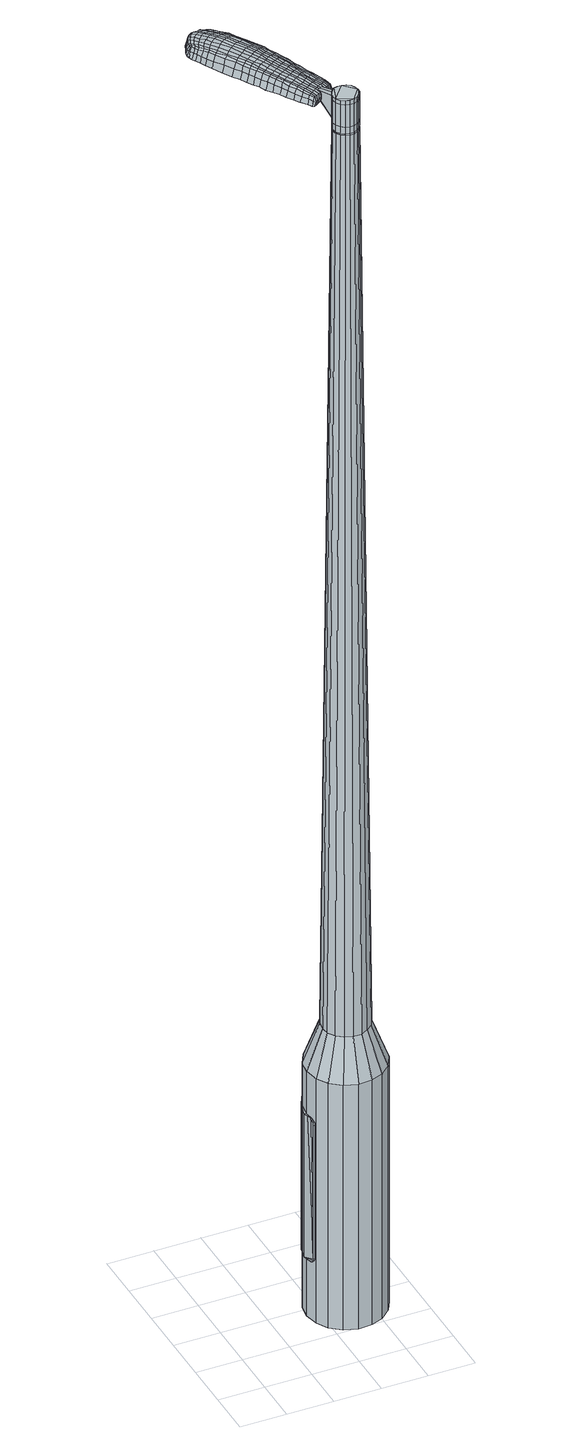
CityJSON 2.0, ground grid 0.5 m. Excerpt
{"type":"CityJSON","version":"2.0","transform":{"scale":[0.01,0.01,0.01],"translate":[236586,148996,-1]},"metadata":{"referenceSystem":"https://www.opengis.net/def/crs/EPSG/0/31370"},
"CityObjects":{
"object1":{"type":"GenericCityObject","attributes":{"cluster":75,"mean_distance_to_centroid":0.0917,"new_centroid_x":236587.31,"new_centroid_y":148996.91,"mean_distance_to_camera":6.91,"H1":38.15,"H2":23.98,"Z_final":109.8,"cluster2":-1,"proj_x":236592.05,"proj_y":148993.97,"id_line":52843,"bearing_l":211.8,"distance":5.57,"orientation":"right","G_obj":121.8},"geometry":[{"type":"MultiSurface","lod":"2","boundaries":[[[0,1,2,3]],[[1,4,5,2]],[[4,6,7,5]],[[6,8,9,7]],[[8,10,11,9]],[[10,12,13,11]],[[12,14,15,13]],[[14,16,17,15]],[[16,18,19,17]],[[18,20,21,19]],[[20,22,23,21]],[[22,24,25,23]],[[24,26,27,25]],[[26,28,29,27]],[[28,30,31,29]],[[30,32,33,31]],[[32,34,35,33]],[[34,0,3,35]],[[36,37,38,39]],[[38,40,41,42]],[[41,43,42]],[[42,44,45,46]],[[45,47,46]],[[46,48,49,50]],[[49,51,50]],[[42,46,50,38]],[[50,52,39,38]],[[53,36,39]],[[2,5,7,35]],[[7,9,11,15]],[[11,13,15]],[[15,17,19,23]],[[19,21,23]],[[23,25,27,31]],[[27,29,31]],[[15,23,31,7]],[[31,33,35,7]],[[3,2,35]],[[1,0,54,55]],[[0,34,56,54]],[[34,32,57,56]],[[32,30,58,57]],[[30,28,59,58]],[[28,26,60,59]],[[26,24,61,60]],[[24,22,62,61]],[[22,20,63,62]],[[20,18,64,63]],[[18,16,65,64]],[[16,14,66,65]],[[14,12,67,66]],[[12,10,68,67]],[[10,8,69,68]],[[8,6,70,69]],[[6,4,71,70]],[[4,1,55,71]],[[55,54,72,73]],[[54,56,74,72]],[[56,57,75,74]],[[57,58,76,75]],[[58,59,77,76]],[[59,60,78,77]],[[60,61,79,78]],[[61,62,80,79]],[[62,63,81,80]],[[63,64,82,81]],[[64,65,83,82]],[[65,66,84,83]],[[66,67,85,84]],[[67,68,86,85]],[[68,69,87,86]],[[69,70,88,87]],[[70,71,89,88]],[[71,55,73,89]],[[90,91,92,73]],[[93,94,91,90]],[[95,96,94,93]],[[97,98,96,95]],[[99,100,98,97]],[[101,102,100,99]],[[103,104,102,101]],[[80,105,104,103]],[[81,106,105,80]],[[82,107,106,81]],[[83,108,107,82]],[[109,110,108,83]],[[111,112,110,109]],[[86,113,112,111]],[[114,115,113,86]],[[116,117,115,114]],[[89,118,117,116]],[[73,92,118,89]],[[119,120,121,122]],[[123,119,122,124]],[[125,123,124,126]],[[127,125,126,128]],[[129,127,128,130]],[[131,129,130,132]],[[133,131,132,134]],[[135,133,134,136]],[[137,135,136,138]],[[139,137,138,140]],[[141,139,140,142]],[[143,141,142,144]],[[145,143,144,146]],[[147,145,146,148]],[[149,147,148,150]],[[151,149,150,152]],[[72,90,73]],[[72,74,93,90]],[[74,75,95,93]],[[75,76,97,95]],[[76,77,99,97]],[[77,78,101,99]],[[78,79,103,101]],[[79,80,103]],[[84,109,83]],[[84,85,111,109]],[[85,86,111]],[[87,114,86]],[[87,88,116,114]],[[88,89,116]],[[153,92,91]],[[154,117,118]],[[154,155,115,117]],[[155,113,115]],[[156,112,113]],[[156,157,110,112]],[[157,108,110]],[[158,104,105]],[[158,159,102,104]],[[159,160,100,102]],[[160,161,98,100]],[[161,162,96,98]],[[162,163,94,96]],[[163,153,91,94]],[[39,52,151,164]],[[92,153,165,152]],[[53,39,164,120]],[[153,163,121,165]],[[36,53,120,119]],[[163,162,122,121]],[[37,36,119,123]],[[162,161,124,122]],[[38,37,123,125]],[[161,160,126,124]],[[40,38,125,127]],[[160,159,128,126]],[[41,40,127,129]],[[159,158,130,128]],[[43,41,129,131]],[[158,105,132,130]],[[42,43,131,133]],[[105,106,134,132]],[[44,42,133,135]],[[106,107,136,134]],[[45,44,135,137]],[[107,108,138,136]],[[47,45,137,139]],[[108,157,140,138]],[[46,47,139,141]],[[157,156,142,140]],[[48,46,141,143]],[[156,113,144,142]],[[49,48,143,145]],[[113,155,146,144]],[[51,49,145,147]],[[155,154,148,146]],[[50,51,147,149]],[[154,118,150,148]],[[52,50,149,151]],[[118,92,152,150]],[[151,152,166,167]],[[152,165,168,166]],[[165,121,169,168]],[[121,120,170,169]],[[120,164,171,170]],[[164,151,167,171]],[[172,173,174,175]],[[176,172,175,177]],[[172,176,178,179]],[[173,172,179,180]],[[181,182,183,184]],[[185,181,184,186]],[[181,185,187,188]],[[182,181,188,189]],[[190,191,192,193]],[[194,190,193,195]],[[190,194,196,197]],[[191,190,197,198]],[[199,200,201,202]],[[203,199,202,204]],[[199,203,205,206]],[[200,199,206,207]],[[208,209,210,211]],[[212,208,211,213]],[[208,212,214,215]],[[209,208,215,216]],[[217,218,219,220]],[[221,217,220,222]],[[217,221,223,224]],[[218,217,224,225]],[[226,227,228,229]],[[218,226,229,219]],[[226,218,225,230]],[[227,226,230,231]],[[232,233,234,235]],[[227,232,235,228]],[[232,227,231,236]],[[233,232,236,237]],[[238,176,177,239]],[[233,238,239,234]],[[238,233,237,240]],[[176,238,240,178]],[[241,242,243,244]],[[245,241,244,246]],[[241,245,247,248]],[[242,241,248,249]],[[250,251,252,253]],[[242,250,253,243]],[[250,242,249,254]],[[251,250,254,255]],[[256,257,258,259]],[[251,256,259,252]],[[256,251,255,260]],[[257,256,260,261]],[[262,263,264,265]],[[257,262,265,258]],[[262,257,261,266]],[[263,262,266,267]],[[268,173,180,269]],[[263,268,269,264]],[[268,263,267,270]],[[173,268,270,174]],[[271,272,273,274]],[[275,271,274,276]],[[271,275,277,278]],[[272,271,278,279]],[[280,281,282,283]],[[272,280,283,273]],[[280,272,279,284]],[[281,280,284,285]],[[286,287,288,289]],[[281,286,289,282]],[[286,281,285,290]],[[287,286,290,291]],[[292,185,186,293]],[[287,292,293,288]],[[292,287,291,294]],[[185,292,294,187]],[[295,296,297,298]],[[299,295,298,300]],[[295,299,301,302]],[[296,295,302,303]],[[304,305,306,307]],[[296,304,307,297]],[[304,296,303,308]],[[305,304,308,309]],[[310,311,312,313]],[[305,310,313,306]],[[310,305,309,314]],[[311,310,314,315]],[[316,317,318,319]],[[311,316,319,312]],[[316,311,315,320]],[[317,316,320,321]],[[322,182,189,323]],[[317,322,323,318]],[[322,317,321,324]],[[182,322,324,183]],[[325,211,210,326]],[[327,325,326,328]],[[325,327,329,330]],[[211,325,330,213]],[[331,327,328,332]],[[333,331,332,334]],[[331,333,335,336]],[[327,331,336,329]],[[337,333,334,338]],[[339,337,338,340]],[[337,339,341,342]],[[333,337,342,335]],[[343,339,340,344]],[[345,343,344,346]],[[343,345,347,348]],[[339,343,348,341]],[[349,345,346,350]],[[200,349,350,201]],[[349,200,207,351]],[[345,349,351,347]],[[352,353,198,197]],[[354,352,197,196]],[[352,354,355,356]],[[353,352,356,357]],[[358,359,357,356]],[[360,358,356,355]],[[358,360,361,362]],[[359,358,362,363]],[[364,365,363,362]],[[366,364,362,361]],[[364,366,367,368]],[[365,364,368,369]],[[370,371,369,368]],[[372,370,368,367]],[[370,372,205,203]],[[371,370,203,204]],[[373,374,375,376]],[[275,373,376,277]],[[373,275,276,377]],[[374,373,377,378]],[[379,194,195,380]],[[374,379,380,375]],[[379,374,378,381]],[[194,379,381,196]],[[382,383,384,385]],[[221,382,385,223]],[[382,221,222,386]],[[383,382,386,387]],[[388,389,390,391]],[[383,388,391,384]],[[388,383,387,392]],[[389,388,392,393]],[[394,191,198,395]],[[389,394,395,390]],[[394,389,393,396]],[[191,394,396,192]],[[397,398,399,400]],[[179,397,400,180]],[[397,179,178,401]],[[398,397,401,402]],[[403,404,405,406]],[[398,403,406,399]],[[403,398,402,407]],[[404,403,407,408]],[[409,202,201,410]],[[404,409,410,405]],[[409,404,408,411]],[[202,409,411,204]],[[412,413,414,415]],[[184,412,415,186]],[[412,184,183,416]],[[413,412,416,417]],[[418,206,205,419]],[[413,418,419,414]],[[418,413,417,420]],[[206,418,420,207]],[[421,422,423,424]],[[299,421,424,301]],[[421,299,300,425]],[[422,421,425,426]],[[427,212,213,428]],[[422,427,428,423]],[[427,422,426,429]],[[212,427,429,214]],[[430,431,432,433]],[[245,430,433,247]],[[430,245,246,434]],[[431,430,434,435]],[[436,437,438,439]],[[431,436,439,432]],[[436,431,435,440]],[[437,436,440,441]],[[442,209,216,443]],[[437,442,443,438]],[[442,437,441,444]],[[209,442,444,210]],[[445,446,435,434]],[[244,445,434,246]],[[445,244,243,447]],[[446,445,447,448]],[[449,450,441,440]],[[446,449,440,435]],[[449,446,448,451]],[[450,449,451,452]],[[453,326,210,444]],[[450,453,444,441]],[[453,450,452,454]],[[326,453,454,328]],[[455,456,457,458]],[[302,455,458,303]],[[455,302,301,424]],[[456,455,424,423]],[[459,330,329,460]],[[456,459,460,457]],[[459,456,423,428]],[[330,459,428,213]],[[461,462,448,447]],[[253,461,447,243]],[[461,253,252,463]],[[462,461,463,464]],[[465,466,452,451]],[[462,465,451,448]],[[465,462,464,467]],[[466,465,467,468]],[[469,332,328,454]],[[466,469,454,452]],[[469,466,468,470]],[[332,469,470,334]],[[471,472,473,474]],[[308,471,474,309]],[[471,308,303,458]],[[472,471,458,457]],[[475,336,335,476]],[[472,475,476,473]],[[475,472,457,460]],[[336,475,460,329]],[[477,478,464,463]],[[259,477,463,252]],[[477,259,258,479]],[[478,477,479,480]],[[481,482,468,467]],[[478,481,467,464]],[[481,478,480,483]],[[482,481,483,484]],[[485,338,334,470]],[[482,485,470,468]],[[485,482,484,486]],[[338,485,486,340]],[[487,488,489,490]],[[314,487,490,315]],[[487,314,309,474]],[[488,487,474,473]],[[491,342,341,492]],[[488,491,492,489]],[[491,488,473,476]],[[342,491,476,335]],[[493,494,480,479]],[[265,493,479,258]],[[493,265,264,495]],[[494,493,495,496]],[[497,498,484,483]],[[494,497,483,480]],[[497,494,496,499]],[[498,497,499,500]],[[501,344,340,486]],[[498,501,486,484]],[[501,498,500,502]],[[344,501,502,346]],[[503,504,505,506]],[[320,503,506,321]],[[503,320,315,490]],[[504,503,490,489]],[[507,348,347,508]],[[504,507,508,505]],[[507,504,489,492]],[[348,507,492,341]],[[509,510,496,495]],[[269,509,495,264]],[[509,269,180,400]],[[510,509,400,399]],[[511,512,500,499]],[[510,511,499,496]],[[511,510,399,406]],[[512,511,406,405]],[[513,350,346,502]],[[512,513,502,500]],[[513,512,405,410]],[[350,513,410,201]],[[514,515,417,416]],[[324,514,416,183]],[[514,324,321,506]],[[515,514,506,505]],[[516,351,207,420]],[[515,516,420,417]],[[516,515,505,508]],[[351,516,508,347]],[[517,518,378,377]],[[274,517,377,276]],[[517,274,273,519]],[[518,517,519,520]],[[521,354,196,381]],[[518,521,381,378]],[[521,518,520,522]],[[354,521,522,355]],[[523,524,525,526]],[[224,523,526,225]],[[523,224,223,385]],[[524,523,385,384]],[[527,528,529,530]],[[524,527,530,525]],[[527,524,384,391]],[[528,527,391,390]],[[531,353,357,532]],[[528,531,532,529]],[[531,528,390,395]],[[353,531,395,198]],[[533,534,520,519]],[[283,533,519,273]],[[533,283,282,535]],[[534,533,535,536]],[[537,360,355,522]],[[534,537,522,520]],[[537,534,536,538]],[[360,537,538,361]],[[539,540,541,542]],[[230,539,542,231]],[[539,230,225,526]],[[540,539,526,525]],[[543,544,545,546]],[[540,543,546,541]],[[543,540,525,530]],[[544,543,530,529]],[[547,359,363,548]],[[544,547,548,545]],[[547,544,529,532]],[[359,547,532,357]],[[549,550,536,535]],[[289,549,535,282]],[[549,289,288,551]],[[550,549,551,552]],[[553,366,361,538]],[[550,553,538,536]],[[553,550,552,554]],[[366,553,554,367]],[[555,556,557,558]],[[236,555,558,237]],[[555,236,231,542]],[[556,555,542,541]],[[559,560,561,562]],[[556,559,562,557]],[[559,556,541,546]],[[560,559,546,545]],[[563,365,369,564]],[[560,563,564,561]],[[563,560,545,548]],[[365,563,548,363]],[[565,566,552,551]],[[293,565,551,288]],[[565,293,186,415]],[[566,565,415,414]],[[567,372,367,554]],[[566,567,554,552]],[[567,566,414,419]],[[372,567,419,205]],[[568,569,402,401]],[[240,568,401,178]],[[568,240,237,558]],[[569,568,558,557]],[[570,571,408,407]],[[569,570,407,402]],[[570,569,557,562]],[[571,570,562,561]],[[572,371,204,411]],[[571,572,411,408]],[[572,571,561,564]],[[371,572,564,369]],[[573,574,575,576]],[[576,575,577,578]],[[579,577,575,580]],[[580,575,574,581]],[[582,583,584,585]],[[585,584,586,587]],[[588,586,584,589]],[[589,584,583,590]],[[591,592,593,594]],[[594,593,595,596]],[[597,595,593,598]],[[598,593,592,599]],[[600,601,602,603]],[[603,602,604,605]],[[606,604,602,607]],[[607,602,601,608]],[[609,610,611,612]],[[612,611,613,614]],[[615,613,611,616]],[[616,611,610,617]],[[618,619,620,621]],[[621,620,622,623]],[[624,622,620,625]],[[625,620,619,626]],[[627,628,629,630]],[[630,629,619,618]],[[626,619,629,631]],[[631,629,628,632]],[[633,634,635,636]],[[636,635,628,627]],[[632,628,635,637]],[[637,635,634,638]],[[578,577,639,640]],[[640,639,634,633]],[[638,634,639,641]],[[641,639,577,579]],[[642,643,644,645]],[[645,644,646,647]],[[648,646,644,649]],[[649,644,643,650]],[[651,652,653,654]],[[654,653,643,642]],[[650,643,653,655]],[[655,653,652,656]],[[657,658,659,660]],[[660,659,652,651]],[[656,652,659,661]],[[661,659,658,662]],[[663,664,665,666]],[[666,665,658,657]],[[662,658,665,667]],[[667,665,664,668]],[[581,574,669,670]],[[670,669,664,663]],[[668,664,669,671]],[[671,669,574,573]],[[672,673,674,675]],[[675,674,676,677]],[[678,676,674,679]],[[679,674,673,680]],[[681,682,683,684]],[[684,683,673,672]],[[680,673,683,685]],[[685,683,682,686]],[[687,688,689,690]],[[690,689,682,681]],[[686,682,689,691]],[[691,689,688,692]],[[587,586,693,694]],[[694,693,688,687]],[[692,688,693,695]],[[695,693,586,588]],[[696,697,698,699]],[[699,698,700,701]],[[702,700,698,703]],[[703,698,697,704]],[[705,706,707,708]],[[708,707,697,696]],[[704,697,707,709]],[[709,707,706,710]],[[711,712,713,714]],[[714,713,706,705]],[[710,706,713,715]],[[715,713,712,716]],[[717,718,719,720]],[[720,719,712,711]],[[716,712,719,721]],[[721,719,718,722]],[[590,583,723,724]],[[724,723,718,717]],[[722,718,723,725]],[[725,723,583,582]],[[609,612,726,727]],[[727,726,728,729]],[[730,728,726,731]],[[731,726,612,614]],[[729,728,732,733]],[[733,732,734,735]],[[736,734,732,737]],[[737,732,728,730]],[[735,734,738,739]],[[739,738,740,741]],[[742,740,738,743]],[[743,738,734,736]],[[741,740,744,745]],[[745,744,746,747]],[[748,746,744,749]],[[749,744,740,742]],[[747,746,750,751]],[[751,750,601,600]],[[608,601,750,752]],[[752,750,746,748]],[[599,753,754,598]],[[598,754,755,597]],[[756,755,754,757]],[[757,754,753,758]],[[758,759,760,757]],[[757,760,761,756]],[[762,761,760,763]],[[763,760,759,764]],[[764,765,766,763]],[[763,766,767,762]],[[768,767,766,769]],[[769,766,765,770]],[[770,771,772,769]],[[769,772,773,768]],[[606,773,772,604]],[[604,772,771,605]],[[774,775,776,777]],[[777,776,676,678]],[[677,676,776,778]],[[778,776,775,779]],[[596,595,780,781]],[[781,780,775,774]],[[779,775,780,782]],[[782,780,595,597]],[[783,784,785,786]],[[786,785,622,624]],[[623,622,785,787]],[[787,785,784,788]],[[789,790,791,792]],[[792,791,784,783]],[[788,784,791,793]],[[793,791,790,794]],[[599,592,795,796]],[[796,795,790,789]],[[794,790,795,797]],[[797,795,592,591]],[[798,799,800,801]],[[801,800,580,581]],[[579,580,800,802]],[[802,800,799,803]],[[804,805,806,807]],[[807,806,799,798]],[[803,799,806,808]],[[808,806,805,809]],[[600,603,810,811]],[[811,810,805,804]],[[809,805,810,812]],[[812,810,603,605]],[[813,814,815,816]],[[816,815,585,587]],[[582,585,815,817]],[[817,815,814,818]],[[606,607,819,820]],[[820,819,814,813]],[[818,814,819,821]],[[821,819,607,608]],[[822,823,700,824]],[[824,700,702]],[[701,700,825]],[[825,700,823,826]],[[614,613,827,828]],[[828,827,823,822]],[[826,823,827,829]],[[829,827,613,615]],[[830,831,646,832]],[[832,646,648]],[[647,646,833]],[[646,831,833]],[[834,835,836,837]],[[837,836,831,830]],[[833,831,836,838]],[[838,836,835,839]],[[617,610,840,841]],[[841,840,835,834]],[[839,835,840,842]],[[842,840,610,609]],[[843,844,833]],[[833,844,645,647]],[[642,645,844,845]],[[844,843,845]],[[839,846,847,838]],[[838,847,843,833]],[[845,843,847,848]],[[848,847,846,849]],[[609,727,850,842]],[[842,850,846,839]],[[849,846,850,851]],[[851,850,727,729]],[[852,853,854,855]],[[855,854,703,704]],[[702,703,854,824]],[[824,854,853,822]],[[730,731,856,857]],[[857,856,853,852]],[[822,853,856,828]],[[828,856,731,614]],[[858,859,845]],[[845,859,654,642]],[[651,654,859,860]],[[860,859,858,861]],[[849,862,863,848]],[[848,863,858,845]],[[861,858,863,864]],[[864,863,862,865]],[[729,733,866,851]],[[851,866,862,849]],[[865,862,866,867]],[[867,866,733,735]],[[868,869,870,871]],[[871,870,709,710]],[[704,709,870,855]],[[855,870,869,852]],[[736,737,872,873]],[[873,872,869,868]],[[852,869,872,857]],[[857,872,737,730]],[[861,874,875,860]],[[860,875,660,651]],[[657,660,875,876]],[[876,875,874,877]],[[865,878,879,864]],[[864,879,874,861]],[[877,874,879,880]],[[880,879,878,881]],[[735,739,882,867]],[[867,882,878,865]],[[881,878,882,883]],[[883,882,739,741]],[[884,885,886,887]],[[887,886,715,716]],[[710,715,886,871]],[[871,886,885,868]],[[742,743,888,889]],[[889,888,885,884]],[[868,885,888,873]],[[873,888,743,736]],[[877,890,891,876]],[[876,891,666,657]],[[663,666,891,892]],[[892,891,890,893]],[[881,894,895,880]],[[880,895,890,877]],[[893,890,895,896]],[[896,895,894,897]],[[741,745,898,883]],[[883,898,894,881]],[[897,894,898,899]],[[899,898,745,747]],[[900,901,902,903]],[[903,902,721,722]],[[716,721,902,887]],[[887,902,901,884]],[[748,749,904,905]],[[905,904,901,900]],[[884,901,904,889]],[[889,904,749,742]],[[893,906,907,892]],[[892,907,670,663]],[[581,670,907,801]],[[801,907,906,798]],[[897,908,909,896]],[[896,909,906,893]],[[798,906,909,807]],[[807,909,908,804]],[[747,751,910,899]],[[899,910,908,897]],[[804,908,910,811]],[[811,910,751,600]],[[818,911,912,817]],[[817,912,725,582]],[[722,725,912,903]],[[903,912,911,900]],[[608,752,913,821]],[[821,913,911,818]],[[900,911,913,905]],[[905,913,752,748]],[[779,914,915,778]],[[778,915,675,677]],[[672,675,915,916]],[[916,915,914,917]],[[597,755,918,782]],[[782,918,914,779]],[[917,914,918,919]],[[919,918,755,756]],[[920,921,922,923]],[[923,922,625,626]],[[624,625,922,786]],[[786,922,921,783]],[[924,925,926,927]],[[927,926,921,920]],[[783,921,926,792]],[[792,926,925,789]],[[758,753,928,929]],[[929,928,925,924]],[[789,925,928,796]],[[796,928,753,599]],[[917,930,931,916]],[[916,931,684,672]],[[681,684,931,932]],[[932,931,930,933]],[[756,761,934,919]],[[919,934,930,917]],[[933,930,934,935]],[[935,934,761,762]],[[936,937,938,939]],[[939,938,631,632]],[[626,631,938,923]],[[923,938,937,920]],[[940,941,942,943]],[[943,942,937,936]],[[920,937,942,927]],[[927,942,941,924]],[[764,759,944,945]],[[945,944,941,940]],[[924,941,944,929]],[[929,944,759,758]],[[933,946,947,932]],[[932,947,690,681]],[[687,690,947,948]],[[948,947,946,949]],[[762,767,950,935]],[[935,950,946,933]],[[949,946,950,951]],[[951,950,767,768]],[[952,953,954,955]],[[955,954,637,638]],[[632,637,954,939]],[[939,954,953,936]],[[956,957,958,959]],[[959,958,953,952]],[[936,953,958,943]],[[943,958,957,940]],[[770,765,960,961]],[[961,960,957,956]],[[940,957,960,945]],[[945,960,765,764]],[[949,962,963,948]],[[948,963,694,687]],[[587,694,963,816]],[[816,963,962,813]],[[768,773,964,951]],[[951,964,962,949]],[[813,962,964,820]],[[820,964,773,606]],[[803,965,966,802]],[[802,966,641,579]],[[638,641,966,955]],[[955,966,965,952]],[[809,967,968,808]],[[808,968,965,803]],[[952,965,968,959]],[[959,968,967,956]],[[605,771,969,812]],[[812,969,967,809]],[[956,967,969,961]],[[961,969,771,770]],[[573,576,175,174]],[[576,578,177,175]],[[588,589,188,187]],[[589,590,189,188]],[[591,594,193,192]],[[594,596,195,193]],[[615,616,215,214]],[[616,617,216,215]],[[618,621,220,219]],[[621,623,222,220]],[[627,630,229,228]],[[630,618,219,229]],[[633,636,235,234]],[[636,627,228,235]],[[578,640,239,177]],[[640,633,234,239]],[[648,649,248,247]],[[649,650,249,248]],[[650,655,254,249]],[[655,656,255,254]],[[656,661,260,255]],[[661,662,261,260]],[[662,667,266,261]],[[667,668,267,266]],[[668,671,270,267]],[[671,573,174,270]],[[678,679,278,277]],[[679,680,279,278]],[[680,685,284,279]],[[685,686,285,284]],[[686,691,290,285]],[[691,692,291,290]],[[692,695,294,291]],[[695,588,187,294]],[[696,699,298,297]],[[699,701,300,298]],[[705,708,307,306]],[[708,696,297,307]],[[711,714,313,312]],[[714,705,306,313]],[[717,720,319,318]],[[720,711,312,319]],[[590,724,323,189]],[[724,717,318,323]],[[774,777,376,375]],[[777,678,277,376]],[[596,781,380,195]],[[781,774,375,380]],[[623,787,386,222]],[[787,788,387,386]],[[788,793,392,387]],[[793,794,393,392]],[[794,797,396,393]],[[797,591,192,396]],[[701,825,425,300]],[[825,826,426,425]],[[826,829,429,426]],[[829,615,214,429]],[[830,832,433,432]],[[832,648,247,433]],[[834,837,439,438]],[[837,830,432,439]],[[617,841,443,216]],[[841,834,438,443]],[[970,971,972,973]],[[974,975,973,972]],[[976,977,978,979]],[[980,981,982,983]],[[971,984,985,972]],[[986,974,972,985]],[[987,976,979,988]],[[989,990,981,980]],[[984,991,992,985]],[[992,993,986,985]],[[994,987,988,995]],[[996,990,989,997]],[[991,998,999,992]],[[999,1000,993,992]],[[1001,994,995,1002]],[[1003,996,997,1004]],[[1005,1006,1007,1008]],[[1009,1010,1006,1005]],[[1009,1011,1012,1010]],[[1011,1013,1014,1012]],[[1015,1016,1017,1018]],[[1019,1020,1016,1015]],[[1021,1022,1020,1019]],[[1023,1024,1022,1021]],[[1018,1007,1006,1015]],[[1015,1006,1010,1019]],[[1010,1012,1021,1019]],[[1012,1014,1023,1021]],[[979,978,975,974]],[[988,979,974,986]],[[993,995,988,986]],[[1000,1002,995,993]],[[980,983,977,976]],[[989,980,976,987]],[[997,989,987,994]],[[1004,997,994,1001]],[[981,1005,1008,982]],[[990,1009,1005,981]],[[1011,1009,990,996]],[[1013,1011,996,1003]],[[1025,1026,1027,1028]],[[1027,1029,1030,1031]],[[1027,1031,1032,1033]],[[1027,1033,1028]],[[1034,1025,1028,1035]],[[1036,1035,1028,1037]],[[1038,1037,1028]],[[1039,1027,1026,1040]],[[1041,1039,1040,1042]],[[1043,1041,1042,1044]],[[1045,1043,1044,1046]],[[1047,1045,1046,1048]],[[1048,1049,1050,1051]],[[1048,1051,1052,1053]],[[1048,1053,1054,1055]],[[1054,1056,1057,1058]],[[1054,1058,1059,1060]],[[1054,1060,1055]],[[1048,1055,1047]],[[1061,1062,1026,1025]],[[1063,1064,1029,1027]],[[1065,1066,1038,1028]],[[1062,1067,1040,1026]],[[1068,1063,1027,1039]],[[1067,1069,1042,1040]],[[1070,1068,1039,1041]],[[1069,1071,1044,1042]],[[1072,1070,1041,1043]],[[1071,1073,1046,1044]],[[1074,1072,1043,1045]],[[1073,1075,1048,1046]],[[1076,1074,1045,1047]],[[1075,1077,1049,1048]],[[1078,1079,1056,1054]],[[1080,1076,1047,1055]],[[1050,1049,1077,1081]],[[1051,1050,1081,1082]],[[1052,1051,1082,1083]],[[1053,1052,1083,1084]],[[1054,1053,1084,1078]],[[1085,1061,1025,1034]],[[1086,1085,1034,1035]],[[1087,1086,1035,1036]],[[1088,1087,1036,1037]],[[1066,1088,1037,1038]],[[1030,1029,1064,1089]],[[1057,1056,1079,1090]],[[1031,1030,1089,1091]],[[1032,1031,1091,1092]],[[1033,1032,1092,1093]],[[1028,1033,1093,1065]],[[1058,1057,1090,1094]],[[1059,1058,1094,1095]],[[1060,1059,1095,1096]],[[1055,1060,1096,1080]]]}]}
},
"vertices":[
[107,127,384],[120,133,384],[120,133,96],[107,127,96],[135,133,384],[135,133,96],[149,128,384],[149,128,96],[160,119,384],[160,119,96],[168,107,384],[168,107,96],[171,92,384],[171,92,96],[169,78,384],[169,78,96],[162,65,384],[162,65,96],[151,55,384],[151,55,96],[138,50,384],[138,50,96],[123,49,384],[123,49,96],[109,54,384],[109,54,96],[97,63,384],[97,63,96],[90,75,384],[90,75,96],[87,90,384],[87,90,96],[89,104,384],[89,104,96],[96,117,384],[96,117,96],[116,95,1524],[115,91,1524],[116,86,1524],[122,103,1524],[119,82,1524],[123,79,1524],[132,78,1524],[127,78,1524],[136,80,1524],[139,83,1524],[142,92,1524],[142,87,1524],[141,96,1524],[139,100,1524],[131,104,1524],[135,103,1524],[126,104,1524],[118,99,1524],[116,112,429],[124,116,429],[109,107,429],[105,99,429],[104,90,429],[105,82,429],[110,74,429],[117,69,429],[125,66,429],[134,66,429],[142,70,429],[149,76,429],[153,83,429],[154,92,429],[152,100,429],[148,108,429],[141,113,429],[132,116,429],[122,103,1483],[126,104,1483],[118,99,1483],[116,95,1483],[115,91,1483],[116,86,1483],[119,82,1483],[123,79,1483],[127,78,1483],[132,78,1483],[136,80,1483],[139,83,1483],[142,87,1483],[142,92,1483],[141,96,1483],[139,100,1483],[135,103,1483],[131,104,1483],[122,102,1483],[122,102,1485],[126,104,1485],[119,99,1483],[119,99,1485],[117,95,1483],[117,95,1485],[116,91,1483],[116,91,1485],[117,86,1483],[117,86,1485],[119,83,1483],[119,83,1485],[123,80,1483],[123,80,1485],[127,78,1485],[132,78,1485],[136,80,1485],[139,83,1485],[141,87,1483],[141,87,1485],[142,91,1483],[142,91,1485],[141,96,1485],[138,100,1483],[138,100,1485],[135,102,1483],[135,102,1485],[131,104,1485],[116,95,1519],[118,99,1519],[118,99,1493],[116,95,1493],[115,91,1519],[115,91,1493],[116,86,1519],[116,86,1493],[119,82,1519],[119,82,1493],[123,79,1519],[123,79,1493],[127,78,1519],[127,78,1493],[132,78,1519],[132,78,1493],[136,80,1519],[136,80,1493],[139,83,1519],[139,83,1493],[142,87,1519],[142,87,1493],[142,92,1519],[142,92,1493],[141,96,1519],[141,96,1493],[139,100,1519],[139,100,1493],[135,103,1519],[135,103,1493],[131,104,1519],[131,104,1493],[126,104,1519],[126,104,1493],[122,103,1485],[135,103,1485],[139,100,1485],[142,92,1485],[142,87,1485],[123,79,1485],[119,82,1485],[116,86,1485],[115,91,1485],[116,95,1485],[118,99,1485],[122,103,1519],[122,103,1493],[115,120,1513],[115,120,1518],[112,118,1513],[109,117,1513],[109,117,1518],[112,118,1518],[90,192,1519],[93,185,1518],[94,187,1509],[90,194,1510],[85,199,1519],[86,201,1510],[84,197,1526],[89,190,1525],[92,184,1525],[57,172,1519],[61,166,1518],[62,166,1525],[58,172,1525],[52,179,1519],[54,179,1526],[50,179,1510],[55,172,1510],[59,166,1509],[33,243,1519],[36,245,1519],[36,246,1513],[32,244,1513],[30,240,1519],[29,241,1513],[31,239,1524],[34,242,1524],[37,244,1524],[72,180,1530],[76,174,1529],[79,176,1529],[75,182,1530],[67,188,1531],[70,190,1531],[64,186,1530],[69,178,1530],[73,172,1529],[115,112,1512],[117,113,1512],[116,114,1517],[114,113,1517],[112,110,1512],[112,111,1517],[111,111,1506],[114,112,1506],[117,114,1506],[57,241,1519],[59,239,1519],[60,240,1512],[58,243,1512],[55,243,1518],[56,244,1512],[55,242,1522],[56,240,1523],[58,238,1524],[62,235,1519],[66,230,1519],[66,232,1512],[63,237,1512],[61,234,1524],[65,229,1525],[69,226,1519],[73,219,1519],[74,221,1511],[70,227,1511],[68,224,1526],[72,217,1526],[79,209,1519],[80,211,1510],[78,208,1526],[125,127,1513],[121,133,1513],[121,132,1518],[124,126,1517],[127,122,1512],[126,122,1516],[128,123,1506],[125,128,1507],[122,135,1507],[118,140,1514],[114,147,1515],[113,145,1520],[117,139,1519],[118,142,1507],[115,148,1507],[111,153,1515],[107,160,1516],[106,158,1522],[110,152,1521],[111,155,1508],[108,162,1508],[103,166,1517],[100,173,1517],[99,171,1524],[103,165,1523],[104,168,1508],[101,175,1509],[96,179,1518],[96,178,1524],[97,181,1509],[26,223,1519],[28,220,1519],[29,220,1524],[28,224,1523],[26,226,1518],[27,225,1522],[24,226,1512],[25,223,1512],[26,220,1512],[30,216,1519],[32,211,1519],[34,211,1525],[31,216,1524],[28,216,1512],[31,211,1512],[35,205,1519],[39,199,1519],[41,199,1526],[37,205,1526],[34,206,1511],[38,199,1511],[46,189,1519],[47,189,1526],[44,189,1510],[99,111,1513],[95,117,1513],[93,117,1507],[98,111,1507],[102,107,1512],[101,107,1506],[103,108,1516],[100,111,1517],[96,117,1518],[90,123,1514],[86,129,1515],[84,130,1507],[89,123,1507],[92,123,1519],[87,129,1520],[82,136,1515],[77,142,1516],[76,142,1508],[80,136,1508],[83,136,1521],[79,142,1522],[73,148,1517],[69,154,1517],[67,154,1509],[71,148,1508],[75,148,1523],[71,154,1524],[65,160,1518],[63,160,1509],[67,160,1524],[111,117,1519],[113,119,1519],[107,124,1520],[110,125,1520],[105,122,1520],[109,116,1519],[103,130,1522],[106,131,1522],[99,136,1523],[102,138,1523],[97,135,1523],[101,128,1521],[95,143,1524],[98,144,1524],[92,149,1525],[94,150,1525],[89,147,1525],[93,141,1524],[88,155,1526],[90,157,1526],[84,161,1527],[86,163,1527],[81,160,1527],[85,153,1526],[80,168,1528],[82,169,1528],[77,166,1528],[35,239,1527],[38,241,1527],[32,236,1526],[35,233,1527],[38,235,1528],[41,237,1528],[41,230,1529],[44,232,1529],[38,227,1528],[42,221,1530],[45,224,1530],[48,226,1530],[49,218,1531],[52,219,1531],[45,215,1530],[50,207,1531],[54,210,1531],[57,212,1531],[60,199,1531],[63,201,1531],[57,197,1531],[25,228,1518],[26,231,1519],[25,231,1513],[24,228,1513],[27,227,1523],[27,230,1523],[28,235,1519],[27,236,1513],[29,234,1524],[53,244,1518],[51,245,1518],[51,244,1523],[53,243,1523],[54,246,1513],[51,247,1513],[47,246,1519],[43,247,1519],[44,245,1524],[48,245,1523],[47,247,1513],[43,248,1513],[40,246,1519],[40,245,1524],[39,247,1513],[88,189,1528],[86,188,1528],[89,182,1528],[91,183,1527],[83,197,1528],[81,196,1529],[83,187,1529],[81,185,1530],[84,179,1529],[87,181,1528],[79,195,1529],[76,193,1530],[78,184,1530],[81,177,1529],[73,191,1531],[60,172,1528],[62,174,1529],[57,181,1529],[55,179,1528],[64,166,1527],[66,168,1528],[65,176,1529],[60,183,1530],[69,170,1528],[104,105,1512],[106,107,1512],[106,108,1517],[104,107,1517],[103,106,1506],[105,107,1506],[109,108,1512],[109,109,1517],[108,109,1506],[127,119,1512],[126,119,1512],[126,120,1506],[128,121,1506],[126,120,1517],[125,119,1517],[124,117,1512],[122,116,1512],[121,117,1506],[124,118,1506],[123,118,1517],[121,117,1517],[119,115,1512],[119,115,1506],[118,115,1517],[123,125,1519],[122,124,1519],[120,131,1520],[118,130,1520],[120,123,1519],[118,121,1519],[116,129,1520],[114,128,1520],[116,120,1519],[112,126,1520],[101,111,1519],[103,112,1519],[99,119,1520],[97,118,1520],[106,114,1519],[102,120,1520],[116,138,1521],[115,137,1521],[112,144,1522],[111,143,1522],[113,136,1521],[110,134,1521],[109,142,1522],[106,141,1523],[108,133,1522],[104,139,1523],[93,124,1521],[95,125,1521],[91,131,1522],[89,130,1522],[98,127,1521],[94,133,1522],[109,151,1523],[107,150,1523],[105,157,1524],[104,156,1524],[105,149,1523],[103,147,1524],[101,155,1525],[99,154,1525],[100,146,1524],[97,152,1525],[85,136,1523],[86,137,1523],[82,143,1524],[80,142,1524],[89,139,1524],[85,145,1525],[102,164,1525],[100,163,1525],[98,170,1526],[96,169,1526],[98,161,1526],[95,160,1526],[94,168,1527],[92,166,1527],[93,158,1526],[89,165,1527],[76,148,1525],[78,149,1525],[74,155,1526],[72,154,1526],[81,151,1526],[77,157,1527],[95,176,1527],[93,176,1527],[91,174,1527],[88,173,1528],[85,171,1528],[68,160,1527],[70,162,1527],[73,164,1528],[28,225,1525],[28,228,1525],[30,222,1526],[30,224,1526],[30,232,1526],[32,228,1527],[55,241,1525],[52,242,1525],[55,239,1526],[57,238,1525],[49,243,1525],[46,243,1526],[48,239,1527],[51,239,1526],[42,242,1526],[44,239,1527],[32,217,1526],[33,220,1527],[35,212,1527],[36,214,1528],[35,223,1528],[38,218,1529],[60,234,1526],[58,234,1527],[61,229,1528],[63,229,1527],[55,234,1527],[51,234,1528],[55,228,1529],[58,229,1528],[48,233,1528],[51,227,1530],[38,206,1528],[39,208,1529],[42,199,1528],[44,201,1529],[42,212,1529],[47,204,1530],[67,224,1528],[65,224,1528],[69,217,1529],[71,217,1528],[62,223,1529],[59,222,1530],[63,215,1530],[66,216,1530],[55,221,1530],[60,213,1531],[49,190,1529],[50,191,1529],[53,194,1530],[77,207,1528],[75,206,1529],[73,205,1530],[70,204,1530],[66,202,1531],[92,186,1509],[91,185,1518],[88,191,1518],[88,193,1509],[83,198,1519],[84,200,1510],[83,197,1525],[87,189,1525],[90,183,1525],[64,167,1525],[62,167,1518],[58,173,1518],[60,173,1525],[54,180,1519],[55,180,1525],[52,180,1510],[56,173,1509],[60,167,1509],[37,244,1513],[37,243,1519],[34,241,1519],[34,242,1513],[32,239,1519],[31,239,1513],[33,238,1524],[35,240,1524],[38,242,1524],[78,176,1528],[76,174,1528],[72,181,1529],[75,182,1529],[67,188,1529],[70,190,1529],[64,186,1529],[69,179,1529],[73,173,1528],[115,116,1516],[116,115,1512],[114,114,1512],[113,114,1516],[111,112,1512],[111,113,1516],[110,113,1506],[113,114,1506],[115,116,1506],[58,239,1512],[58,237,1519],[56,240,1518],[56,241,1512],[54,241,1518],[55,243,1512],[54,240,1522],[55,239,1523],[57,236,1523],[65,231,1512],[64,229,1519],[61,234,1519],[61,235,1512],[60,233,1524],[63,228,1525],[72,220,1511],[72,218,1519],[67,224,1519],[68,226,1511],[67,223,1525],[71,216,1526],[77,208,1519],[78,210,1510],[77,207,1526],[119,131,1518],[119,133,1513],[123,126,1513],[122,125,1517],[125,121,1512],[124,122,1515],[126,123,1506],[123,127,1506],[120,134,1507],[112,145,1520],[112,146,1514],[116,139,1514],[115,138,1519],[116,141,1507],[113,147,1507],[104,158,1522],[105,159,1516],[109,152,1515],[108,151,1521],[109,154,1508],[106,161,1508],[97,170,1523],[98,172,1517],[102,165,1516],[101,164,1522],[102,167,1508],[99,174,1508],[95,178,1517],[94,177,1524],[95,180,1509],[31,221,1523],[30,221,1519],[28,224,1518],[29,224,1523],[28,226,1518],[29,226,1522],[26,226,1512],[27,224,1512],[28,221,1512],[36,212,1525],[34,211,1519],[32,217,1519],[33,217,1524],[30,217,1512],[32,212,1512],[43,200,1526],[41,200,1519],[37,206,1519],[39,206,1525],[35,207,1511],[39,200,1511],[47,190,1519],[49,190,1526],[45,190,1510],[95,119,1507],[96,118,1513],[100,112,1513],[99,112,1506],[104,108,1512],[102,108,1506],[104,109,1515],[102,112,1517],[97,118,1518],[86,131,1507],[87,131,1514],[92,124,1514],[90,125,1507],[93,125,1519],[89,131,1520],[77,143,1508],[79,143,1516],[83,137,1515],[81,137,1508],[85,137,1521],[81,143,1522],[69,155,1508],[70,155,1517],[75,149,1516],[73,149,1508],[76,149,1522],[72,155,1523],[66,161,1517],[64,161,1509],[68,161,1524],[111,118,1518],[113,120,1518],[107,124,1519],[109,126,1519],[105,123,1519],[108,117,1518],[103,131,1520],[105,132,1520],[99,137,1521],[101,138,1521],[97,135,1521],[101,129,1520],[95,143,1523],[98,145,1523],[91,149,1524],[94,151,1524],[89,148,1524],[93,142,1523],[87,156,1525],[90,157,1525],[83,162,1526],[86,164,1526],[81,160,1526],[85,154,1525],[80,168,1527],[82,170,1527],[77,166,1527],[39,240,1526],[36,238,1526],[34,236,1525],[36,232,1526],[38,235,1526],[41,237,1526],[44,231,1528],[41,229,1528],[39,227,1527],[42,221,1528],[45,223,1529],[48,225,1529],[52,219,1530],[49,217,1530],[46,215,1529],[51,207,1530],[54,210,1530],[57,212,1530],[63,201,1530],[60,199,1530],[57,197,1530],[27,230,1513],[28,230,1518],[27,227,1518],[26,228,1512],[29,227,1523],[29,229,1523],[29,234,1519],[29,235,1513],[30,233,1523],[51,242,1523],[50,243,1518],[53,242,1518],[53,241,1523],[53,244,1512],[51,244,1512],[44,243,1523],[44,244,1519],[47,244,1519],[48,243,1523],[47,245,1513],[43,245,1513],[40,244,1519],[41,243,1524],[40,245,1513],[89,182,1527],[85,188,1527],[86,188,1527],[90,182,1526],[82,196,1527],[81,196,1528],[84,179,1528],[80,185,1528],[83,187,1528],[86,181,1527],[78,194,1528],[75,193,1529],[77,184,1529],[81,178,1528],[73,192,1529],[57,181,1528],[62,174,1527],[61,173,1527],[56,180,1527],[65,167,1526],[66,168,1527],[65,176,1528],[61,184,1528],[69,170,1527],[105,110,1516],[105,108,1512],[104,109,1516],[103,108,1506],[104,109,1506],[108,110,1512],[108,111,1516],[107,111,1506],[125,122,1506],[125,120,1512],[126,122,1506],[124,121,1516],[120,119,1506],[120,118,1512],[123,119,1512],[123,120,1506],[122,120,1516],[120,118,1516],[118,116,1512],[118,117,1506],[117,117,1516],[121,125,1518],[122,125,1518],[118,131,1519],[117,122,1518],[119,124,1518],[116,130,1519],[114,128,1519],[115,121,1518],[111,127,1519],[99,119,1519],[103,113,1518],[102,113,1518],[98,119,1519],[105,115,1518],[102,121,1519],[114,137,1520],[115,138,1520],[111,144,1521],[110,144,1521],[110,135,1520],[112,136,1520],[108,143,1521],[106,141,1521],[108,133,1520],[104,140,1521],[90,132,1521],[95,125,1520],[94,125,1520],[90,131,1521],[97,127,1520],[93,133,1521],[107,150,1522],[107,151,1522],[104,157,1523],[103,157,1523],[102,147,1522],[105,149,1522],[101,155,1523],[99,154,1524],[100,146,1523],[96,152,1524],[82,144,1523],[86,138,1522],[85,137,1522],[81,143,1523],[89,140,1522],[85,146,1523],[99,163,1524],[100,163,1524],[97,170,1525],[96,169,1525],[95,160,1525],[97,162,1524],[94,168,1525],[91,167,1526],[92,159,1525],[89,165,1526],[74,156,1525],[78,150,1524],[77,149,1524],[73,155,1525],[81,152,1524],[77,158,1525],[92,176,1526],[93,176,1526],[87,173,1527],[90,174,1526],[85,171,1527],[70,162,1526],[69,161,1526],[73,164,1526],[30,228,1524],[30,225,1524],[31,222,1525],[31,224,1525],[31,232,1525],[33,228,1525],[54,238,1525],[52,240,1524],[54,239,1524],[56,237,1525],[48,238,1526],[45,241,1525],[49,241,1524],[51,238,1525],[42,241,1525],[44,238,1526],[34,220,1526],[33,218,1526],[36,212,1526],[37,214,1527],[36,223,1526],[39,217,1527],[61,228,1527],[57,233,1526],[59,233,1526],[62,228,1526],[55,228,1528],[51,233,1527],[54,233,1526],[58,228,1527],[48,233,1527],[51,227,1528],[40,209,1527],[39,207,1527],[43,200,1527],[44,202,1528],[43,212,1528],[47,204,1529],[68,216,1528],[64,223,1527],[66,223,1527],[70,216,1527],[63,214,1529],[58,222,1529],[61,223,1528],[66,215,1528],[55,221,1529],[60,213,1530],[51,192,1528],[50,190,1528],[54,194,1529],[75,206,1528],[76,206,1528],[69,204,1529],[72,205,1529],[66,202,1530],[126,122,1508],[120,119,1508],[104,147,1509],[111,151,1509],[93,166,1510],[100,170,1510],[73,200,1512],[81,205,1512],[90,189,1511],[82,184,1511],[63,215,1513],[56,226,1514],[63,231,1514],[71,220,1513],[114,115,1508],[97,143,1509],[86,161,1510],[65,195,1512],[74,179,1511],[55,210,1513],[48,221,1514],[109,112,1508],[90,139,1509],[79,157,1510],[57,190,1512],[67,175,1511],[41,217,1514],[48,205,1513],[103,108,1508],[84,134,1509],[71,152,1510],[49,185,1512],[59,170,1511],[33,212,1514],[40,200,1513],[48,237,1514],[45,241,1514],[51,244,1514],[56,242,1514],[41,233,1514],[39,237,1514],[34,228,1514],[33,233,1514],[27,224,1514],[27,229,1514],[40,243,1515],[36,244,1515],[37,245,1515],[44,246,1515],[36,241,1515],[35,244,1515],[33,239,1515],[34,243,1515],[29,236,1515],[33,242,1515],[86,87,334],[85,91,334],[85,91,165],[88,77,171],[86,87,165],[87,83,165],[87,80,166],[88,78,167],[88,77,169],[87,83,334],[87,80,333],[88,78,332],[88,77,331],[88,77,328],[88,105,165],[88,105,334],[95,118,165],[95,118,334],[106,128,165],[106,128,334],[120,134,165],[120,134,334],[135,135,165],[135,135,334],[139,133,334],[142,132,334],[145,131,333],[147,131,332],[148,130,331],[149,130,328],[139,133,165],[149,130,171],[148,130,169],[147,131,167],[145,131,166],[142,132,165],[89,87,334],[88,91,334],[88,91,165],[89,87,165],[91,77,171],[91,77,328],[90,105,334],[90,105,165],[97,117,334],[97,117,165],[107,126,334],[107,126,165],[120,131,334],[120,131,165],[134,132,334],[134,132,165],[138,131,334],[148,128,328],[148,128,171],[138,131,165],[142,130,334],[144,129,333],[146,128,332],[147,128,331],[89,84,334],[90,81,333],[90,79,332],[91,78,331],[89,84,165],[147,128,169],[90,81,166],[90,79,167],[91,78,169],[146,128,167],[144,129,166],[142,130,165]
]}
